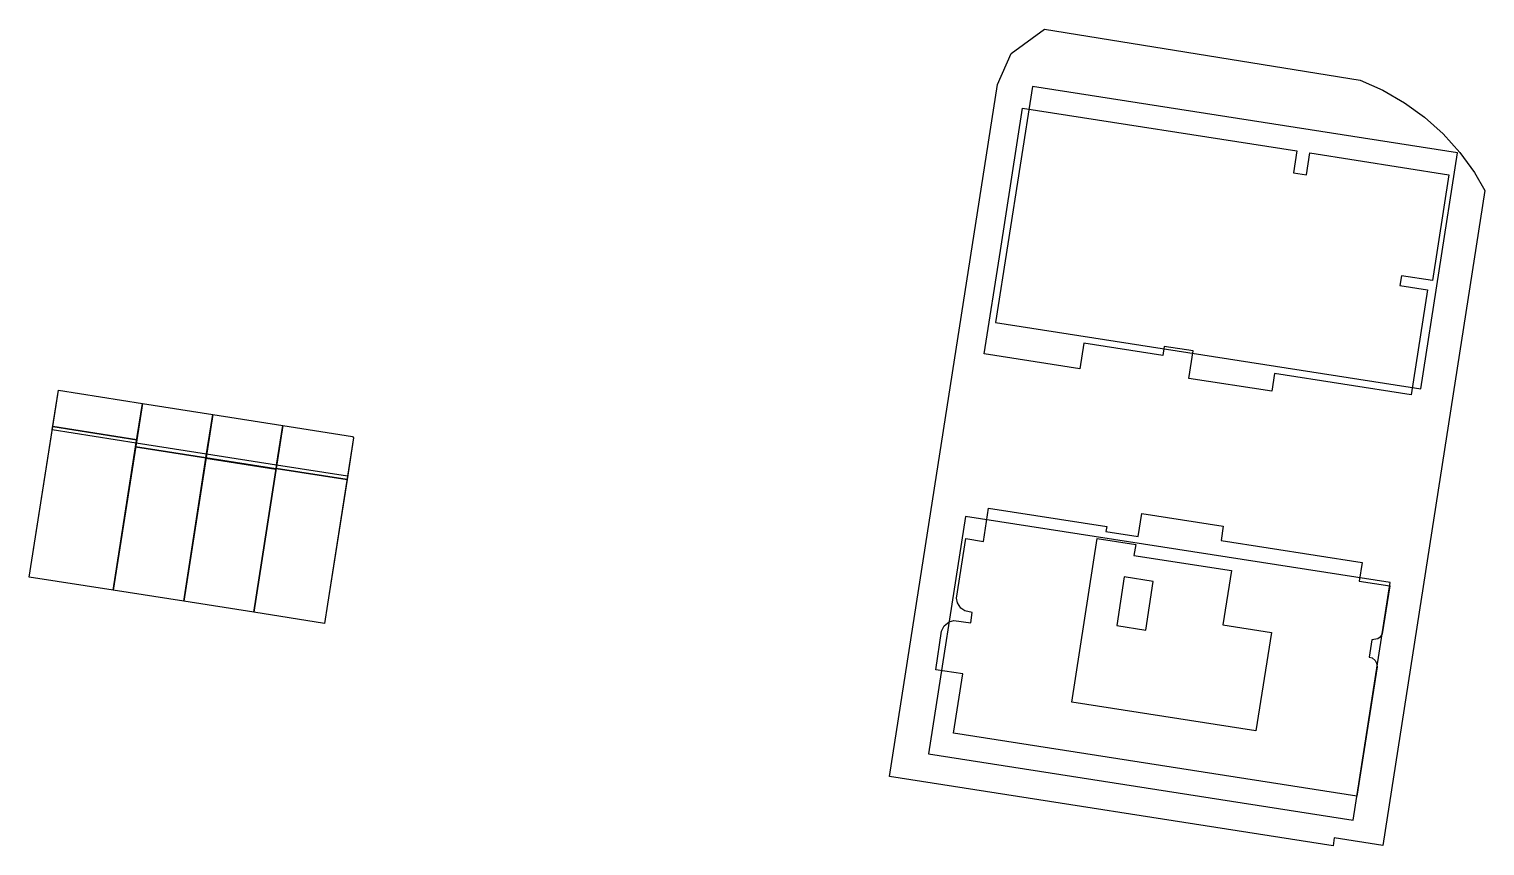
# Model space of a CAD drawing. Header units: metres. Extents: x 504027 to 504181, y 6966678 to 6966764.
import ezdxf

# ---------------------------------------------------------------- set-up
doc = ezdxf.new("R2010")
doc.units = ezdxf.units.M

msp = doc.modelspace()

# ---------------------------------------------------------------- linework, layer by layer
at = {"layer": 'APPROVED'}
for points in [[(504129.6052, 6966740.8657), (504131.954, 6966755.9236), (504160.9824, 6966751.3955), (504160.6196, 6966749.0699), (504161.9915, 6966748.8559), (504162.3543, 6966751.1815), (504177.0609, 6966748.8875), (504175.3149, 6966737.6944), (504172.0356, 6966738.2059), (504171.8738, 6966737.1686), (504174.8017, 6966736.7119), (504173.0714, 6966725.6192), (504158.5991, 6966727.8767), (504158.3042, 6966725.9861), (504149.5371, 6966727.3537), (504149.9912, 6966730.2649), (504146.9294, 6966730.7425), (504146.7781, 6966729.7721), (504138.446, 6966731.0718), (504138.0232, 6966728.3614), (504127.901, 6966729.9403), (504129.6052, 6966740.8657)], [(504140.8554, 6966711.6898), (504140.7719, 6966711.1544), (504144.1851, 6966710.622), (504144.5661, 6966713.0647), (504153.1826, 6966711.7206), (504152.9477, 6966710.2148), (504167.8718, 6966707.8869), (504167.5638, 6966705.9126), (504170.7929, 6966705.4089), (504170.0047, 6966700.3561), (504169.7774, 6966699.9974), (504169.5259, 6966699.8139), (504168.8949, 6966699.7238), (504168.6104, 6966697.9001), (504168.9205, 6966697.8003), (504169.2405, 6966697.5447), (504169.4022, 6966697.2624), (504169.4593, 6966696.8594), (504167.3244, 6966683.1734), (504124.6436, 6966689.8311), (504125.6223, 6966696.1052), (504122.7613, 6966696.5515), (504123.3955, 6966700.6171), (504123.6735, 6966701.1907), (504124.1841, 6966701.6081), (504124.6865, 6966701.7525), (504126.4679, 6966701.5261), (504126.6349, 6966702.5968), (504125.8564, 6966702.7697), (504125.4218, 6966703.0603), (504125.0625, 6966703.6133), (504124.9683, 6966704.1079), (504125.9354, 6966710.4181), (504127.8093, 6966710.1258), (504128.3574, 6966713.6393), (504140.8554, 6966711.6898)], [(504139.8525, 6966710.4238), (504143.9181, 6966709.7896), (504143.738, 6966708.6351), (504154.0443, 6966707.0275), (504153.1492, 6966701.2887), (504158.2689, 6966700.4901), (504156.6455, 6966690.0834), (504137.1539, 6966693.1239), (504139.8525, 6966710.4238)], [(504142.7149, 6966706.3611), (504141.9137, 6966701.2247), (504144.9755, 6966700.7471), (504145.7767, 6966705.8835), (504142.7149, 6966706.3611)]]:
    msp.add_lwpolyline(points, close=True, dxfattribs=at)
at = {"layer": 'CADASTRE_LOT'}
for points in [[(504026.8645, 6966706.3483), (504029.9596, 6966726.0992), (504038.8477, 6966724.7065), (504035.7622, 6966704.9531), (504026.8645, 6966706.3483)], [(504035.7622, 6966704.9531), (504038.8477, 6966724.7065), (504046.2846, 6966723.5405), (504043.2181, 6966703.7854), (504035.7622, 6966704.9531)], [(504043.2181, 6966703.7854), (504046.2846, 6966723.5405), (504053.6904, 6966722.3802), (504050.6351, 6966702.6226), (504043.2181, 6966703.7854)], [(504050.6351, 6966702.6226), (504053.6904, 6966722.3802), (504061.0682, 6966721.2241), (504061.1846, 6966721.064), (504058.4282, 6966703.4758), (504058.1109, 6966701.4515), (504050.6351, 6966702.6226)]]:
    msp.add_lwpolyline(points, close=True, dxfattribs=at)
at = {"layer": 'CADASTRE_PARCEL'}
msp.add_lwpolyline([(504134.2635, 6966764.2755), (504167.6565, 6966758.8835), (504170.0643, 6966757.8139), (504172.3453, 6966756.501), (504174.4775, 6966754.9562), (504176.4365, 6966753.196), (504178.201, 6966751.2428), (504179.7526, 6966749.1156), (504180.8581, 6966747.208), (504170.0622, 6966677.9681), (504164.9259, 6966678.7696), (504164.796, 6966677.9345), (504117.8802, 6966685.2506), (504129.2892, 6966758.407), (504130.7536, 6966761.7158), (504134.2635, 6966764.2755)], close=True, dxfattribs=at)
at = {"layer": 'COMPARATOR_ENVELOPE'}
for points in [[(504129.1007, 6966733.2596), (504174.0671, 6966726.247), (504177.961, 6966751.2152), (504132.9945, 6966758.2278), (504129.1007, 6966733.2596)], [(504121.9917, 6966687.6697), (504166.9187, 6966680.6633), (504170.8326, 6966705.7599), (504125.9056, 6966712.7664), (504121.9917, 6966687.6697)]]:
    msp.add_lwpolyline(points, close=True, dxfattribs=at)
at = {"layer": 'DWELLING'}
for points in [[(504029.3568, 6966722.253), (504038.2479, 6966720.8664), (504035.7622, 6966704.9531), (504026.8645, 6966706.3483), (504029.3568, 6966722.253)], [(504038.1299, 6966720.1111), (504045.5721, 6966718.9504), (504043.2181, 6966703.7854), (504035.7622, 6966704.9531), (504038.1299, 6966720.1111)], [(504045.5681, 6966718.9249), (504052.9774, 6966717.7694), (504050.6351, 6966702.6226), (504043.2181, 6966703.7854), (504045.5681, 6966718.9249)], [(504052.9862, 6966717.8268), (504060.4938, 6966716.656), (504058.4282, 6966703.4758), (504058.1109, 6966701.4515), (504050.6351, 6966702.6226), (504052.9862, 6966717.8268)]]:
    msp.add_lwpolyline(points, close=True, dxfattribs=at)
at = {"layer": 'RECEPTOR_SCHED'}
for points in [[(504029.9596, 6966726.0992), (504038.8477, 6966724.7065), (504038.2493, 6966720.8754), (504029.3583, 6966722.262), (504029.9596, 6966726.0992)], [(504038.8477, 6966724.7065), (504046.2846, 6966723.5405), (504045.5741, 6966718.9637), (504038.132, 6966720.1244), (504038.8477, 6966724.7065)], [(504046.2846, 6966723.5405), (504053.6904, 6966722.3802), (504052.9801, 6966717.7869), (504045.5708, 6966718.9424), (504046.2846, 6966723.5405)], [(504053.6904, 6966722.3802), (504061.0682, 6966721.2241), (504061.1846, 6966721.064), (504060.4948, 6966716.6627), (504052.9873, 6966717.8336), (504053.6904, 6966722.3802)]]:
    msp.add_lwpolyline(points, close=True, dxfattribs=at)
at = {"layer": 'RECEPTOR_YARD'}
for points in [[(504029.9596, 6966726.0992), (504038.8477, 6966724.7065), (504038.1926, 6966720.5124), (504029.3014, 6966721.899), (504029.9596, 6966726.0992)], [(504038.8477, 6966724.7065), (504046.2846, 6966723.5405), (504045.6334, 6966719.3454), (504038.1916, 6966720.506), (504038.8477, 6966724.7065)], [(504046.2846, 6966723.5405), (504053.6904, 6966722.3802), (504053.0414, 6966718.1839), (504045.6324, 6966719.3393), (504046.2846, 6966723.5405)], [(504053.6904, 6966722.3802), (504061.0682, 6966721.2241), (504061.1846, 6966721.064), (504060.5489, 6966717.0077), (504053.0406, 6966718.1787), (504053.6904, 6966722.3802)]]:
    msp.add_lwpolyline(points, close=True, dxfattribs=at)

doc.saveas('drawing.dxf')
